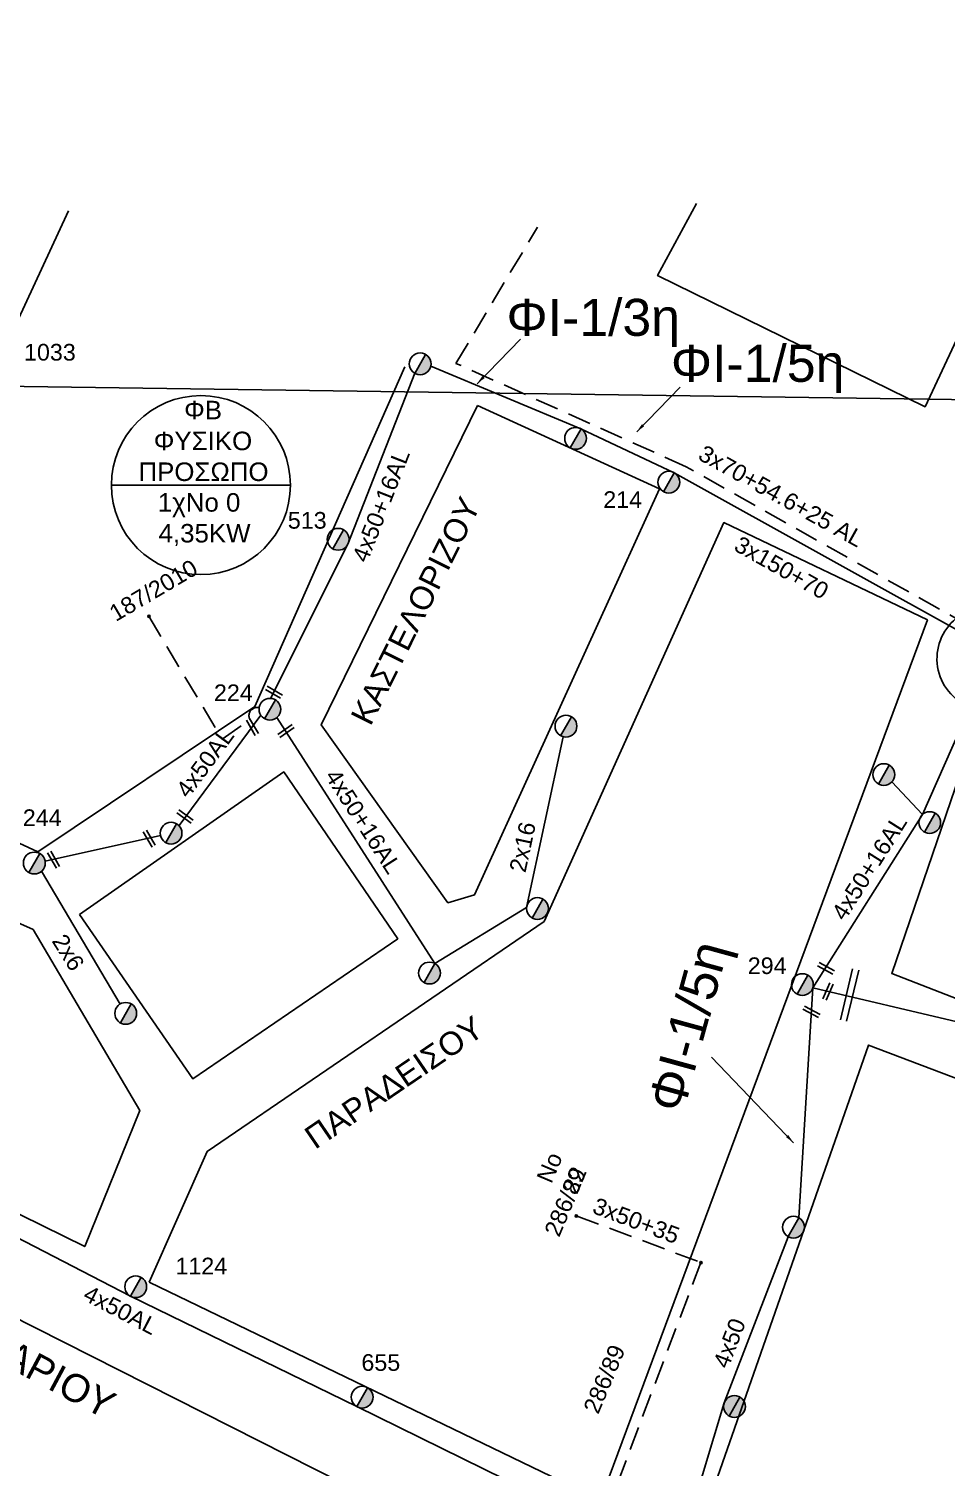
# Model space of a CAD drawing. Header units: millimetres. Extents: x 1421 to 7616, y 908 to 2861.
# Drawn here: x 6737.6 to 6836.7, y 2288.3 to 2443.8 of the extents above; entities that cross this region are included whole.
import ezdxf
from ezdxf.enums import TextEntityAlignment as Align

# ---------------------------------------------------------------- set-up
doc = ezdxf.new("R2010")
doc.units = ezdxf.units.MM
doc.linetypes.add('DASHED', pattern=[19.05, 12.7, -6.35])
for name, color, linetype, lineweight in [('2x16', 7, 'Continuous', 30), ('2x6', 7, 'SYN_LINE', 30), ('3x150+70', 7, 'Continuous', 30), ('4x25', 7, 'Continuous', 30), ('4x50', 7, 'Continuous', 30), ('4x50+16_5', 7, 'Continuous', 30), ('Άγνωστα', 7, 'Continuous', 30), ('Γυμνά εναέρια ΧΤ (3Φ) 4x50AL', 7, 'Continuous', 30), ('Γυμνά εναέρια ΧΤ και ΦΟΠ (3Φ)   4x50+16AL', 7, 'Continuous', 30), ('Καλωδια Χ.Τ. 3x50+35', 7, 'Continuous', 30), ('Καλώδια ΧΤ   3x150AL+50CU', 7, 'DASHED', 30), ('Συνεστραμμένα ΧΤ   3x70+54.6+25 AL', 7, 'SYN_LINE', 30)]:
    doc.layers.add(name, color=color, linetype=linetype, lineweight=lineweight)
for name, color, linetype in [('TEXT ΚΑΛΩΔΙΩΝ', 7, 'Continuous'), ('Επιγραφές - Σχήματα', 7, 'Continuous'), ('Μηχανική τομή', 7, 'Continuous'), ('Στύλος Ξύλινος', 7, 'Continuous'), ('Στύλος Ξύλινος @ 1', 7, 'Continuous'), ('Στύλος ΦΜ', 7, 'Continuous'), ('Στύλος ΦΜ @ 1', 7, 'Continuous'), ('Συνδέσεις', 7, 'Continuous'), ('Τομή', 7, 'Continuous'), ('Υπόβαθρο ΔΕΗ', 7, 'Continuous')]:
    doc.layers.add(name, color=color, linetype=linetype)
doc.styles.add('arial', font='ARIAL.TTF')
doc.styles.get("Standard").update_dxf_attribs({"font": 'ARIAL.TTF', "height": 1.8})
doc.linetypes.add('SYN_LINE', pattern='A,0.5,-0.0001,["/\\/\\/\\/",Standard,S=0.1,R=0,X=0,Y=-0.05],-0.25', length=0.7501)
doc.dimstyles.new('ISO-25', dxfattribs={"dimtxt": 2.5, "dimasz": 2.5, "dimexe": 1.25, "dimexo": 0.625, "dimtad": 1, "dimtxsty": 'Standard', "dimcen": 2.5, "dimadec": 0, "dimazin": 0, "dimtfac": 1, "dimtmove": 0, "dimatfit": 3, "dimfxl": 1, "dimarcsym": 0})

# ---------------------------------------------------------------- blocks, each defined once
blk = doc.blocks.new('ΥΠΑΡΧΩΝ ΤΣΙΜΕΝΤΕΝΙΟΣ ΣΤΥΛΟΣ')
at = {"layer": 'Στύλος ΦΜ'}
blk.add_hatch(color=7, dxfattribs=at).paths.add_polyline_path([(-1.29, -2.28, 0.574793), (2.62, 0, 0.268822), (1.3, 2.27)])
at = {"layer": 'Στύλος ΦΜ', "color": 7}
blk.add_line((-1.29, -2.28), (1.3, 2.27), dxfattribs=at)
blk.add_circle((0, 0), 2.62, dxfattribs=at)
at = {"layer": 'Στύλος ΦΜ', "flags": 4}
for tag, p in [('ΑΡΙΘΜΟΣ', (-4.68, 8.05)), ('ΤΥΠΟΣ', (-4.91, 3.03))]:
    blk.add_attdef(tag, p, '', height=4, dxfattribs=at)
blk = doc.blocks.new('ΥΠΑΡΧΩΝ ΞΥΛΙΝΟΣ ΣΤΥΛΟΣ')
at = {"layer": 'Στύλος Ξύλινος'}
h = blk.add_hatch(color=7, dxfattribs=at)
h.paths.add_polyline_path([(-2.62, 0, 0.270008), (-1.29, -2.28), (1.3, 2.27, 0.576266)])
h.paths.add_polyline_path([(-1.29, -2.28, 0.574793), (2.62, 0, 0.268822), (1.3, 2.27)])
at = {"layer": 'Στύλος Ξύλινος', "color": 7}
blk.add_line((-1.29, -2.28), (1.3, 2.27), dxfattribs=at)
blk.add_circle((0, 0), 2.62, dxfattribs=at)
at = {"layer": 'Στύλος Ξύλινος', "color": 1, "flags": 4}
for tag, p in [('ΑΡΙΘΜΟΣ', (-4.91, 8.6)), ('ΤΥΠΟΣ', (-4.85, 3.39))]:
    blk.add_attdef(tag, p, '', height=4, dxfattribs=at)
blk = doc.blocks.new('_ΣΥΝΔΕΣΗ')
at = {"layer": 'Συνδέσεις', "linetype": 'SYN_LINE', "ltscale": 40}
blk.add_hatch(color=256, dxfattribs=at).paths.add_polyline_path([(0.5, -0.01, 1), (-0.5, -0.01, 1)])
at = {"layer": 'Συνδέσεις'}
blk.add_circle((0, -0.01), 0.5, dxfattribs=at)
blk = doc.blocks.new('ΜΗΧΑΝΙΚΗ ΤΟΜΗ')
at = {"layer": 'Μηχανική τομή', "ltscale": 40}
for p, q in [((-3.79, 1.21), (3.79, 1.21)), ((3.79, -0.34), (-3.79, -0.34))]:
    blk.add_line(p, q, dxfattribs=at)
blk = doc.blocks.new('ΤΟΜΗ')
at = {"layer": 'Τομή', "ltscale": 40}
for p, q in [((11.33, -0.65), (-11.4, -0.65)), ((11.33, -3.42), (-11.4, -3.42))]:
    blk.add_line(p, q, dxfattribs=at)

msp = doc.modelspace()

# ---------------------------------------------------------------- linework, layer by layer
at = {"lineweight": -3, "ltscale": 0.2}
msp.add_line((6746.49, 2394.47), (6765.82, 2394.47), dxfattribs=at)
msp.add_circle((6756.16, 2394.47), 9.67, dxfattribs=at)
at = {"layer": '2x16', "color": 30, "lineweight": -3, "ltscale": 0.1}
msp.add_lwpolyline([(6781.45, 2342.75), (6791.35, 2348.82), (6795.3, 2367.27)], dxfattribs=at)
at = {"layer": '2x6', "color": 30, "linetype": 'SYN_LINE', "lineweight": -3, "ltscale": 15}
msp.add_lwpolyline([(6738.95, 2352.74), (6747.43, 2338.38)], dxfattribs=at)
at = {"layer": '3x150+70', "color": 2, "linetype": 'DASHED', "lineweight": -3, "ltscale": 0.2}
msp.add_lwpolyline([(6841.46, 2377.18, 0.592147), (6839.27, 2379.19), (6808.6, 2396.45), (6783.72, 2407.63), (6792.52, 2422.35)], format="xyb", dxfattribs=at)
at = {"layer": '4x25', "color": 7, "linetype": 'DASHED', "lineweight": -3, "ltscale": 0.2}
msp.add_lwpolyline([(6750.55, 2380.29), (6758.45, 2367), (6761.46, 2369.11, -0.644883), (6762.45, 2370.41, 6.443142)], format="xyb", dxfattribs=at)
at = {"layer": '4x50', "color": 2, "lineweight": -3, "ltscale": 0.1}
msp.add_lwpolyline([(6806.9, 2275.98), (6812.7, 2295.29), (6819.6, 2313.23)], dxfattribs=at)
at = {"layer": '4x50+16_5', "color": 30, "lineweight": -3, "ltscale": 0.1}
msp.add_lwpolyline([(6822.27, 2340.14), (6837.88, 2336.46), (6861.5, 2327.48), (6878.68, 2320.7), (6897.44, 2312.74), (6921.96, 2304.82), (6934.67, 2299.02)], dxfattribs=at)
at = {"layer": 'Γυμνά εναέρια ΧΤ (3Φ) 4x50AL', "color": 30, "lineweight": -3, "ltscale": 0.1}
for points in [[(6753.8, 2357.66), (6762.62, 2369.61)], [(6739.33, 2353.82), (6751.79, 2356.58)]]:
    msp.add_lwpolyline(points, dxfattribs=at)
at = {"layer": 'Γυμνά εναέρια ΧΤ (3Φ) 4x50AL', "color": 2, "lineweight": -3, "ltscale": 0.1}
msp.add_lwpolyline([(6834.1, 2358.86), (6830.81, 2362.39)], dxfattribs=at)
at = {"layer": 'Γυμνά εναέρια ΧΤ (3Φ) 4x50AL', "color": 5, "lineweight": -3, "ltscale": 0.1}
msp.add_lwpolyline([(6699.37, 2332.69), (6724.65, 2319.16), (6748.54, 2306.8), (6773, 2294.87), (6798.12, 2282.53), (6805.72, 2275.47)], dxfattribs=at)
at = {"layer": 'Γυμνά εναέρια ΧΤ και ΦΟΠ (3Φ)   4x50+16AL', "color": 30, "lineweight": -3, "ltscale": 0.1}
for points in [[(6763.68, 2371.42), (6772.04, 2388.07), (6779.27, 2406.55)], [(6764.37, 2369.34), (6781.45, 2342.75)]]:
    msp.add_lwpolyline(points, dxfattribs=at)
at = {"layer": 'Γυμνά εναέρια ΧΤ και ΦΟΠ (3Φ)   4x50+16AL', "color": 2, "lineweight": -3, "ltscale": 0.1}
msp.add_lwpolyline([(6820.77, 2315.28), (6822.27, 2340.14), (6834.1, 2358.86), (6841.3, 2375.06)], dxfattribs=at)
at = {"layer": 'Καλωδια Χ.Τ. 3x50+35', "color": 5, "linetype": 'DASHED', "lineweight": -3, "ltscale": 0.2}
msp.add_lwpolyline([(6796.72, 2315.48), (6810.18, 2310.43)], dxfattribs=at)
at = {"layer": 'Καλώδια ΧΤ   3x150AL+50CU', "color": 5, "lineweight": -3, "ltscale": 0.2}
msp.add_lwpolyline([(6810.18, 2310.43), (6800.79, 2285.62, -0.485893), (6800.17, 2283.47, -5.496173)], format="xyb", dxfattribs=at)
at = {"layer": 'Συνεστραμμένα ΧΤ   3x70+54.6+25 AL', "color": 30, "linetype": 'SYN_LINE', "lineweight": -3, "ltscale": 15}
msp.add_lwpolyline([(6781, 2407.33), (6797.22, 2400.54), (6807.3, 2395.8), (6841.14, 2377)], dxfattribs=at)
at = {"layer": 'Υπόβαθρο ΔΕΗ', "lineweight": -3, "ltscale": 0.1}
for points in [[(6612.67, 2844.04), (6593.15, 2407.14), (7543.84, 2393.82)], [(6848.26, 2432.58), (6834.39, 2402.93), (6805.5, 2417.11), (6809.7, 2424.9)], [(6778.19, 2407.25), (6762, 2370.54), (6738.55, 2354.82), (6714.86, 2365.82), (6741.87, 2424.11)]]:
    msp.add_lwpolyline(points, dxfattribs=at)
for points in [[(6786.05, 2403.06), (6769.16, 2368.57), (6782.85, 2349.32), (6785.73, 2350.18), (6805.72, 2394.05)], [(6750.57, 2308.33), (6756.84, 2322.44), (6793.23, 2347.29), (6812.67, 2390.42), (6834.65, 2379.89), (6799.34, 2284.74)], [(6842.03, 2374.57), (6830.8, 2341.67), (6920.61, 2306.72), (6932.96, 2340.08)], [(6743.03, 2348.04), (6765.12, 2363.47), (6777.43, 2345.43), (6755.28, 2330.3)], [(6711.39, 2358.3), (6738.04, 2346.45), (6749.56, 2326.88), (6743.62, 2312.17), (6700.05, 2333.62)], [(6808.1, 2276.22), (6828.3, 2333.94), (6917.69, 2300.02), (6900.92, 2255.7)], [(6777.4, 2225.62), (6795.58, 2274.38), (6696.14, 2324.71), (6690.78, 2313.6), (6772.77, 2225.57)]]:
    msp.add_lwpolyline(points, close=True, dxfattribs=at)
at = {"layer": 'Υπόβαθρο ΔΕΗ', "lineweight": -3}
msp.add_arc((6841.3, 2375.71), 5.62, 129.3839, 248.7089, dxfattribs=at)

# ---------------------------------------------------------------- block references
at = {"layer": 'Μηχανική τομή', "lineweight": -3, "xscale": 0.2499999999999679, "yscale": 0.2499999999999679, "zscale": 0.2499999999999679}
for p, rotation in [((6763.99, 2371.99), 329.8569808665512), ((6761.64, 2368.28), 299.9824876120365), ((6765.29, 2367.98), 215.1588242886265), ((6754.38, 2358.56), 324.4736270499782), ((6750.48, 2356.21), 299.9824876120365), ((6740.15, 2353.93), 299.9824876120365), ((6823.74, 2342.33), 152.0140779893929), ((6824, 2339.68), 66.07573531577206), ((6822.18, 2337.63), 152.0140779893929)]:
    msp.add_blockref('ΜΗΧΑΝΙΚΗ ΤΟΜΗ', p, dxfattribs=dict(at, rotation=rotation))
at = {"layer": 'Στύλος Ξύλινος @ 1', "lineweight": -3, "ltscale": 40, "xscale": 0.4499999999998181, "yscale": 0.4499999999998181, "zscale": 0.4499999999998181}
msp.add_blockref('ΥΠΑΡΧΩΝ ΞΥΛΙΝΟΣ ΣΤΥΛΟΣ', (6813.8, 2294.87), dxfattribs=at)
at = {"layer": 'Στύλος ΦΜ @ 1', "lineweight": -3, "ltscale": 40}
ref = msp.add_blockref('ΥΠΑΡΧΩΝ ΤΣΙΜΕΝΤΕΝΙΟΣ ΣΤΥΛΟΣ', (6733.85, 2409.87), dxfattribs=dict(at, xscale=0.4499999999998181, yscale=0.4499999999998181, zscale=0.4499999999998181))
ref.add_attrib('ΤΥΠΟΣ', '1033', (6737.05, 2407.93), dxfattribs={"layer": 'Στύλος ΦΜ', "height": 1.8, "flags": 4})
at = {"layer": 'Στύλος ΦΜ @ 1', "lineweight": -3, "ltscale": 40, "xscale": 0.4499999999998181, "yscale": 0.4499999999998181, "zscale": 0.4499999999998181}
for p in [(6779.85, 2407.57), (6796.64, 2399.52), (6795.6, 2368.41), (6829.94, 2363.18), (6834.9, 2357.99), (6752.94, 2356.85), (6792.52, 2348.7), (6780.86, 2341.73), (6748.04, 2337.37), (6820.18, 2314.26)]:
    msp.add_blockref('ΥΠΑΡΧΩΝ ΤΣΙΜΕΝΤΕΝΙΟΣ ΣΤΥΛΟΣ', p, dxfattribs=at)
at = {"layer": 'Στύλος ΦΜ @ 1', "lineweight": -3, "ltscale": 40}
ref = msp.add_blockref('ΥΠΑΡΧΩΝ ΤΣΙΜΕΝΤΕΝΙΟΣ ΣΤΥΛΟΣ', (6806.71, 2394.78), dxfattribs=dict(at, xscale=0.4499999999998181, yscale=0.4499999999998181, zscale=0.4499999999998181))
ref.add_attrib('ΑΡΙΘΜΟΣ', '214', (6799.63, 2392), dxfattribs={"layer": 'Στύλος ΦΜ', "height": 1.8, "flags": 4})
ref = msp.add_blockref('ΥΠΑΡΧΩΝ ΤΣΙΜΕΝΤΕΝΙΟΣ ΣΤΥΛΟΣ', (6770.99, 2388.61), dxfattribs=dict(at, xscale=0.4499999999998181, yscale=0.4499999999998181, zscale=0.4499999999998181))
ref.add_attrib('ΑΡΙΘΜΟΣ', '513', (6765.55, 2389.76), dxfattribs={"layer": 'Στύλος ΦΜ', "height": 1.8, "flags": 4})
ref = msp.add_blockref('ΥΠΑΡΧΩΝ ΤΣΙΜΕΝΤΕΝΙΟΣ ΣΤΥΛΟΣ', (6763.62, 2370.24), dxfattribs=dict(at, xscale=0.4499999999998181, yscale=0.4499999999998181, zscale=0.4499999999998181))
ref.add_attrib('ΑΡΙΘΜΟΣ', '224', (6757.57, 2371.12), dxfattribs={"layer": 'Στύλος ΦΜ', "height": 1.8, "flags": 4})
ref = msp.add_blockref('ΥΠΑΡΧΩΝ ΤΣΙΜΕΝΤΕΝΙΟΣ ΣΤΥΛΟΣ', (6738.17, 2353.62), dxfattribs=dict(at, xscale=0.4499999999998181, yscale=0.4499999999998181, zscale=0.4499999999998181))
ref.add_attrib('ΑΡΙΘΜΟΣ', '244', (6736.92, 2357.62), dxfattribs={"layer": 'Στύλος ΦΜ', "height": 1.8, "flags": 4})
ref = msp.add_blockref('ΥΠΑΡΧΩΝ ΤΣΙΜΕΝΤΕΝΙΟΣ ΣΤΥΛΟΣ', (6821.14, 2340.48), dxfattribs=dict(at, xscale=0.4499999999998181, yscale=0.4499999999998181, zscale=0.4499999999998181))
ref.add_attrib('ΑΡΙΘΜΟΣ', '294', (6815.24, 2341.62), dxfattribs={"layer": 'Στύλος ΦΜ', "height": 1.8, "flags": 4})
ref = msp.add_blockref('ΥΠΑΡΧΩΝ ΤΣΙΜΕΝΤΕΝΙΟΣ ΣΤΥΛΟΣ', (6749.12, 2307.82), dxfattribs=dict(at, xscale=0.4499999999998181, yscale=0.4499999999998181, zscale=0.4499999999998181))
ref.add_attrib('ΤΥΠΟΣ', '1124', (6753.41, 2309.16), dxfattribs={"layer": 'Στύλος ΦΜ', "height": 1.8, "flags": 4})
ref = msp.add_blockref('ΥΠΑΡΧΩΝ ΤΣΙΜΕΝΤΕΝΙΟΣ ΣΤΥΛΟΣ', (6773.58, 2295.89), dxfattribs=dict(at, xscale=0.4499999999998181, yscale=0.4499999999998181, zscale=0.4499999999998181))
ref.add_attrib('ΤΥΠΟΣ', '655', (6773.5, 2298.73), dxfattribs={"layer": 'Στύλος ΦΜ', "height": 1.8, "flags": 4})
at = {"layer": 'Συνδέσεις', "lineweight": -3, "xscale": 0.25, "yscale": 0.25, "zscale": 0.25}
for p in [(6750.55, 2380.3), (6796.72, 2315.48), (6810.18, 2310.43)]:
    msp.add_blockref('_ΣΥΝΔΕΣΗ', p, dxfattribs=at)
at = {"layer": 'Τομή', "lineweight": -3, "xscale": 0.2499999999999999, "yscale": 0.2499999999999999, "zscale": 0.2499999999999999, "rotation": 256.6934289991664}
msp.add_blockref('ΤΟΜΗ', (6826.73, 2339.23), dxfattribs=at)

# ---------------------------------------------------------------- texts
at = {"lineweight": -3, "ltscale": 40, "width": 64.8866, "attachment_point": 1, "style": 'arial'}
for s, insert, char_height, rotation in [('ΚΑΣΤΕΛΟΡΙΖΟΥ', (6772.25, 2369.44), 2.5, 63.5041), ('ΠΑΡΑΔΕΙΣΟΥ', (6767.09, 2324.67), 2.5, 34.259), ('ΦΑΝΑΡΙΟΥ', (6727.87, 2306.47), 3, 331.8448)]:
    msp.add_mtext(s, dxfattribs=dict(at, insert=insert, char_height=char_height, rotation=rotation))
at = {"layer": 'TEXT ΚΑΛΩΔΙΩΝ', "lineweight": -3, "ltscale": 0.1, "style": 'arial'}
for s, rotation, p in [('4x50+16AL', 68.6421, (6775.61, 2392.26)), (' 3x70+54.6+25 AL', 330.9435, (6818.55, 2393.46)), ('3x150+70', 330.6196, (6818.9, 2385.55)), (' 4x50AL', 53.5584, (6756.39, 2364.2)), ('4x50+16AL', 302.7065, (6773.71, 2358.13)), ('2x16', 77.9083, (6790.91, 2355.35)), ('4x50+16AL', 57.7023, (6828.36, 2353.15)), ('2x6', 302.1187, (6741.84, 2343.96)), (' 3x50+35', 339.4216, (6802.87, 2315.09)), (' 4x50AL', 332.6328, (6747.19, 2305.47)), ('4x50', 68.9535, (6813.25, 2301.73))]:
    msp.add_text(s, height=1.8, rotation=rotation, dxfattribs=at).set_placement(p, align=Align.MIDDLE_CENTER)
at = {"layer": 'Άγνωστα', "color": 7, "lineweight": -3, "char_height": 1.8, "attachment_point": 1}
for s, heights, insert, rotation in [('187/2010', [0.73], (6746.05, 2381.21), 30.4981), ('286/89', [0.577], (6793.2, 2313.79), 67.2672), ('286/89', [0.577], (6797.42, 2294.65), 67.2672)]:
    msp.add_mtext_dynamic_manual_height_columns(s, width=1.8, gutter_width=2.31, heights=heights, dxfattribs=dict(at, insert=insert, rotation=rotation))
at = {"layer": 'Άγνωστα', "color": 7, "lineweight": -3}
note = msp.add_mtext_dynamic_manual_height_columns('No ', width=1.8, gutter_width=2.31, heights=[0.73, 0], dxfattribs=dict(at, insert=(6790.76, 2315.8), char_height=1.8, attachment_point=1, rotation=67))
for column, words in zip(note.columns.linked_columns, ['22']):
    column.text = words
at = {"layer": 'Επιγραφές - Σχήματα', "lineweight": -3, "ltscale": 0.2, "char_height": 4, "width": 19.6719, "attachment_point": 1}
for s, insert in [('ΦΙ-1/3η', (6789.17, 2414.6)), ('ΦΙ-1/5η', (6806.93, 2409.63))]:
    msp.add_mtext(s, dxfattribs=dict(at, insert=insert))
at = {"layer": 'Επιγραφές - Σχήματα', "lineweight": -3, "ltscale": 0.2, "insert": (6804.36, 2327.46), "char_height": 4, "width": 19.6719, "attachment_point": 1, "rotation": 74.6536}
msp.add_mtext('ΦΙ-1/5η', dxfattribs=at)
at = {"layer": 'Υπόβαθρο ΔΕΗ', "lineweight": -3, "char_height": 2, "attachment_point": 1}
for s, heights, insert in [('{\\W8.64836; }ΦΒ \\P{\\W4.42067; }ΦΥΣΙΚΟ \\P{\\W2.28183; }ΠΡΟΣΩΠΟ', [9.11], (6747.64, 2403.58)), ('{\\W5.64925; }1χΝο 0\\P{\\W5.75643; }4,35KW', [0], (6747.12, 2393.6))]:
    msp.add_mtext_dynamic_manual_height_columns(s, width=17.2548, gutter_width=12.5, heights=heights, dxfattribs=dict(at, insert=insert))

# ---------------------------------------------------------------- leaders
at = {"layer": 'Επιγραφές - Σχήματα', "lineweight": -3, "ltscale": 40}
for points in [[(6785.99, 2405.43), (6790.7, 2410.24)], [(6803.24, 2400.23), (6807.94, 2405.04)], [(6820.18, 2323.39), (6811.31, 2332.65)]]:
    msp.add_leader(points, dimstyle='ISO-25', override={"dimasz": 1, "dimtad": 0}, dxfattribs=at)

doc.saveas('drawing.dxf')
